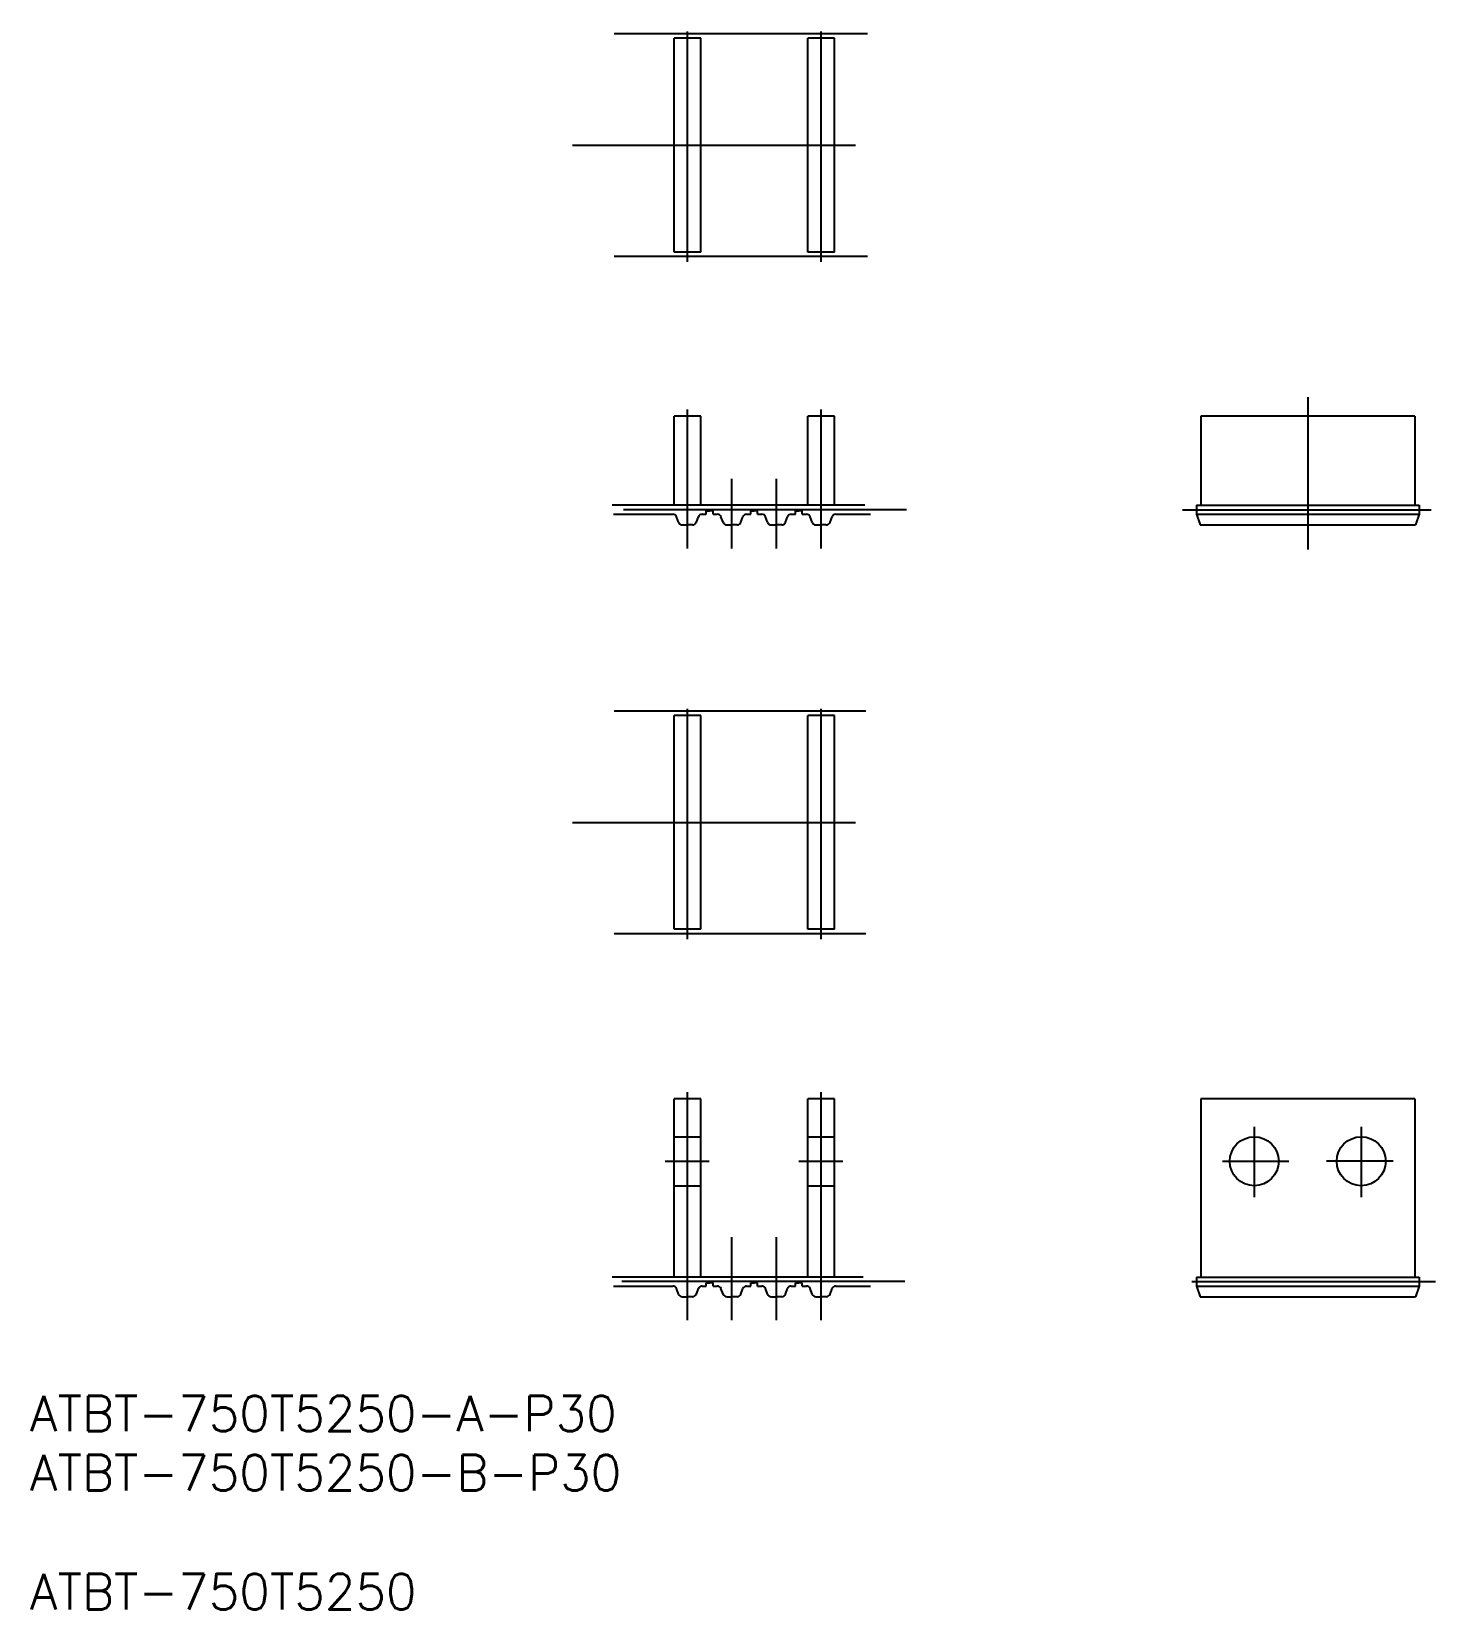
# Model space of a CAD drawing. Extents: x 417 to 574, y -39 to 138.
import ezdxf

# ---------------------------------------------------------------- set-up
doc = ezdxf.new("R2010")
doc.units = 0
doc.linetypes.add('CENTER', pattern=[50.8, 31.75, -6.35, 6.35, -6.35])
doc.linetypes.add('DASHED', pattern=[19.05, 12.7, -6.35])
doc.layers.get('0').update_dxf_attribs({"linetype": 'CONTINUOUS'})
doc.layers.add('CENTER', color=1, linetype='CENTER')
doc.styles.get("Standard").update_dxf_attribs({"font": 'txt', "bigfont": 'BIGFONT'})

msp = doc.modelspace()

# ---------------------------------------------------------------- linework, layer by layer
at = {"color": 7, "linetype": 'CONTINUOUS'}
for p, q in [((510.75, 137.6), (482.33, 137.6)), ((510.75, 112.6), (482.33, 112.6)), ((492.05, 113.1), (489.05, 113.1)), ((507.05, 113.1), (504.05, 113.1)), ((548.16, 94.68), (548.16, 84.68)), ((572.16, 94.68), (572.16, 84.68)), ((482.25, 83.68), (488.91, 83.68)), ((489.55, 82.77), (489.32, 83.39)), ((491.56, 82.77), (491.78, 83.39)), ((492.19, 83.68), (492.67, 83.68)), ((492.67, 83.68), (492.67, 84.04)), ((492.67, 84.04), (493.05, 84.04)), ((493.43, 84.04), (493.05, 84.04)), ((493.43, 83.68), (493.43, 84.04)), ((493.43, 83.68), (493.91, 83.68)), ((493.43, 83.68), (493.91, 83.68)), ((494.55, 82.77), (494.32, 83.39)), ((496.56, 82.77), (496.78, 83.39)), ((497.19, 83.68), (497.67, 83.68)), ((497.19, 83.68), (497.67, 83.68)), ((497.67, 83.68), (497.67, 84.04)), ((497.67, 84.04), (498.05, 84.04)), ((498.43, 84.04), (498.05, 84.04)), ((498.43, 83.68), (498.43, 84.04)), ((498.43, 83.68), (498.91, 83.68)), ((498.43, 83.68), (498.91, 83.68)), ((499.55, 82.77), (499.32, 83.39)), ((501.56, 82.77), (501.78, 83.39)), ((502.19, 83.68), (502.67, 83.68)), ((502.19, 83.68), (502.67, 83.68)), ((502.67, 83.68), (502.67, 84.04)), ((502.67, 84.04), (503.05, 84.04)), ((503.43, 84.04), (503.05, 84.04)), ((503.43, 83.68), (503.43, 84.04)), ((503.43, 83.68), (503.91, 83.68)), ((503.43, 83.68), (503.91, 83.68)), ((504.55, 82.77), (504.32, 83.39)), ((506.56, 82.77), (506.78, 83.39)), ((507.19, 83.68), (507.67, 83.68)), ((507.19, 83.68), (507.67, 83.68)), ((507.67, 83.68), (511.08, 83.68)), ((547.66, 84.68), (572.66, 84.68)), ((547.66, 84.68), (547.66, 83.68)), ((547.66, 83.68), (572.66, 83.68)), ((547.66, 83.68), (548.1, 82.48)), ((572.66, 83.68), (572.23, 82.48)), ((572.66, 84.68), (572.66, 83.68)), ((489.96, 82.48), (490.55, 82.48)), ((491.14, 82.48), (490.55, 82.48)), ((491.14, 82.48), (490.55, 82.48)), ((494.96, 82.48), (495.55, 82.48)), ((496.14, 82.48), (495.55, 82.48)), ((496.14, 82.48), (495.55, 82.48)), ((499.96, 82.48), (500.55, 82.48)), ((501.14, 82.48), (500.55, 82.48)), ((501.14, 82.48), (500.55, 82.48)), ((504.96, 82.48), (505.55, 82.48)), ((506.14, 82.48), (505.55, 82.48)), ((506.14, 82.48), (505.55, 82.48)), ((548.1, 82.48), (572.23, 82.48)), ((510.57, 61.58), (482.33, 61.58)), ((510.57, 36.58), (482.33, 36.58)), ((492.05, 37.08), (489.05, 37.08)), ((507.05, 37.08), (504.05, 37.08)), ((548.16, 18.04), (548.16, -1.96)), ((572.16, 18.04), (572.16, -1.96)), ((482.25, -2.96), (488.91, -2.96)), ((489.55, -3.87), (489.32, -3.25)), ((491.56, -3.87), (491.78, -3.25)), ((492.19, -2.96), (492.67, -2.96)), ((492.67, -2.96), (492.67, -2.6)), ((492.67, -2.6), (493.05, -2.6)), ((493.43, -2.6), (493.05, -2.6)), ((493.43, -2.96), (493.43, -2.6)), ((493.43, -2.96), (493.91, -2.96)), ((493.43, -2.96), (493.91, -2.96)), ((494.55, -3.87), (494.32, -3.25)), ((496.56, -3.87), (496.78, -3.25)), ((497.19, -2.96), (497.67, -2.96)), ((497.19, -2.96), (497.67, -2.96)), ((497.67, -2.96), (497.67, -2.6)), ((497.67, -2.6), (498.05, -2.6)), ((498.43, -2.6), (498.05, -2.6)), ((498.43, -2.96), (498.43, -2.6)), ((498.43, -2.96), (498.91, -2.96)), ((498.43, -2.96), (498.91, -2.96)), ((499.55, -3.87), (499.32, -3.25)), ((501.56, -3.87), (501.78, -3.25)), ((502.19, -2.96), (502.67, -2.96)), ((502.19, -2.96), (502.67, -2.96)), ((502.67, -2.96), (502.67, -2.6)), ((502.67, -2.6), (503.05, -2.6)), ((503.43, -2.6), (503.05, -2.6)), ((503.43, -2.96), (503.43, -2.6)), ((503.43, -2.96), (503.91, -2.96)), ((503.43, -2.96), (503.91, -2.96)), ((504.55, -3.87), (504.32, -3.25)), ((506.56, -3.87), (506.78, -3.25)), ((507.19, -2.96), (507.67, -2.96)), ((507.19, -2.96), (507.67, -2.96)), ((507.67, -2.96), (511.08, -2.96)), ((547.66, -1.96), (572.66, -1.96)), ((547.66, -1.96), (547.66, -2.96)), ((547.66, -2.96), (572.66, -2.96)), ((547.66, -2.96), (548.1, -4.16)), ((572.66, -2.96), (572.23, -4.16)), ((572.66, -1.96), (572.66, -2.96)), ((489.96, -4.16), (490.55, -4.16)), ((491.14, -4.16), (490.55, -4.16)), ((491.14, -4.16), (490.55, -4.16)), ((494.96, -4.16), (495.55, -4.16)), ((496.14, -4.16), (495.55, -4.16)), ((496.14, -4.16), (495.55, -4.16)), ((499.96, -4.16), (500.55, -4.16)), ((501.14, -4.16), (500.55, -4.16)), ((501.14, -4.16), (500.55, -4.16)), ((504.96, -4.16), (505.55, -4.16)), ((506.14, -4.16), (505.55, -4.16)), ((506.14, -4.16), (505.55, -4.16)), ((548.1, -4.16), (572.23, -4.16))]:
    msp.add_line(p, q, dxfattribs=at)
at = {"color": 3, "linetype": 'DASHED'}
for p, q in [((489.05, 13.79), (492.05, 13.79)), ((504.05, 13.79), (507.05, 13.79)), ((489.05, 8.29), (492.05, 8.29)), ((504.05, 8.29), (507.05, 8.29))]:
    msp.add_line(p, q, dxfattribs=at)
at = {"color": 7, "linetype": 'CONTINUOUS'}
for centre in [(554.16, 11.04), (566.16, 11.04)]:
    msp.add_circle(centre, 2.75, dxfattribs=at)
for centre, start, end in [((488.91, 83.24), 20, 90), ((492.2, 83.24), 90, 160), ((493.91, 83.24), 20, 90), ((497.2, 83.24), 90, 160), ((498.91, 83.24), 20, 90), ((502.2, 83.24), 90, 160), ((503.91, 83.24), 20, 90), ((507.2, 83.24), 90, 160), ((489.96, 82.92), 200, 270), ((491.14, 82.92), 270, 340), ((494.96, 82.92), 200, 270), ((496.14, 82.92), 270, 340), ((499.96, 82.92), 200, 270), ((501.14, 82.92), 270, 340), ((504.96, 82.92), 200, 270), ((506.14, 82.92), 270, 340), ((488.91, -3.4), 20, 90), ((492.2, -3.4), 90, 160), ((493.91, -3.4), 20, 90), ((497.2, -3.4), 90, 160), ((498.91, -3.4), 20, 90), ((502.2, -3.4), 90, 160), ((503.91, -3.4), 20, 90), ((507.2, -3.4), 90, 160), ((489.96, -3.72), 200, 270), ((491.14, -3.72), 270, 340), ((494.96, -3.72), 200, 270), ((496.14, -3.72), 270, 340), ((499.96, -3.72), 200, 270), ((501.14, -3.72), 270, 340), ((504.96, -3.72), 200, 270), ((506.14, -3.72), 270, 340)]:
    msp.add_arc(centre, 0.44, start, end, dxfattribs=at)
at = {"layer": 'CENTER', "color": 7, "linetype": 'CONTINUOUS'}
for p, q in [((492.05, 137.1), (489.05, 137.1)), ((489.05, 113.1), (489.05, 137.1)), ((492.05, 113.1), (492.05, 137.1)), ((507.05, 137.1), (504.05, 137.1)), ((504.05, 113.1), (504.05, 137.1)), ((507.05, 113.1), (507.05, 137.1)), ((489.05, 84.68), (489.05, 94.68)), ((492.05, 94.68), (489.05, 94.68)), ((492.05, 84.68), (492.05, 94.68)), ((507.05, 94.68), (504.05, 94.68)), ((504.05, 84.68), (504.05, 94.68)), ((507.05, 84.68), (507.05, 94.68)), ((572.16, 94.68), (548.16, 94.68)), ((510.47, 84.68), (482.11, 84.68)), ((492.05, 61.08), (489.05, 61.08)), ((489.05, 37.08), (489.05, 61.08)), ((492.05, 37.08), (492.05, 61.08)), ((507.05, 61.08), (504.05, 61.08)), ((504.05, 37.08), (504.05, 61.08)), ((507.05, 37.08), (507.05, 61.08)), ((492.05, 18.04), (489.05, 18.04)), ((489.05, -1.96), (489.05, 18.04)), ((492.05, -1.96), (492.05, 18.04)), ((507.05, 18.04), (504.05, 18.04)), ((504.05, -1.96), (504.05, 18.04)), ((507.05, -1.96), (507.05, 18.04)), ((572.16, 18.04), (548.16, 18.04)), ((510.29, -1.96), (482.11, -1.96))]:
    msp.add_line(p, q, dxfattribs=at)
at = {"layer": 'CENTER', "color": 1, "linetype": 'CENTER'}
for p, q in [((490.55, 111.99), (490.55, 137.85)), ((505.55, 111.99), (505.55, 137.85)), ((477.66, 125.1), (515.1, 125.1)), ((560.16, 96.81), (560.16, 79.73)), ((490.55, 79.84), (490.55, 95.44)), ((505.55, 79.84), (505.55, 95.44)), ((495.55, 79.84), (495.55, 87.64)), ((500.55, 79.84), (500.55, 87.64)), ((515.13, 84.18), (478.93, 84.18)), ((546.12, 84.18), (573.99, 84.18)), ((490.55, 35.98), (490.55, 61.84)), ((505.55, 35.98), (505.55, 61.84)), ((477.66, 49.08), (514.74, 49.08)), ((490.55, -6.8), (490.55, 18.8)), ((505.55, -6.8), (505.55, 18.8)), ((554.16, 14.92), (554.16, 7.01)), ((566.16, 14.92), (566.16, 7.01)), ((488.06, 11.04), (493.01, 11.04)), ((503.06, 11.04), (508.01, 11.04)), ((550.59, 11.04), (558.05, 11.04)), ((569.74, 11.04), (562.27, 11.04)), ((495.55, -6.8), (495.55, 2.53)), ((500.55, -6.8), (500.55, 2.53)), ((514.95, -2.46), (478.93, -2.46)), ((547.14, -2.46), (574.48, -2.46))]:
    msp.add_line(p, q, dxfattribs=at)

# ---------------------------------------------------------------- texts
at = {"color": 7, "linetype": 'CONTINUOUS'}
for s, p in [('ATBT-750T5250-A-P30', (416.79, -19.27)), ('ATBT-750T5250-B-P30', (416.79, -25.93)), ('ATBT-750T5250', (416.79, -39.27))]:
    msp.add_text(s, height=4, dxfattribs=at).set_placement(p)

doc.saveas('drawing.dxf')
